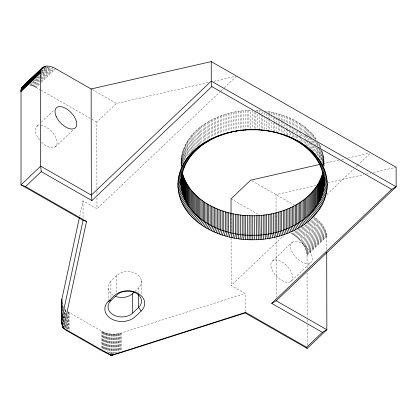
<?xml version="1.0" encoding="UTF-8"?>
<svg xmlns="http://www.w3.org/2000/svg" width="417" height="417" viewBox="0 0 417 417"><rect width="100%" height="100%" fill="white"/><g stroke="black" fill="none" stroke-linecap="round" stroke-linejoin="round"><path stroke-width="0.31" stroke-dasharray="2.08 1.56" d="M250.653 128.54L250.622 110.343C219.556 110.354 179.581 130.005 181.15 165.815M323.978 165.44L323.691 157.683L322.002 150.469M79.751 216.032L83.025 200.806L96.958 208.771L220.53 91.328M43.243 68.8L44.176 67.908M41.486 70.968L46.172 66.522M41.627 71.396L46.777 66.501M41.325 72.303L47.408 66.522M41.033 73.251L48.059 66.574M30.462 84.025L36.081 78.683M36.55 78.24L39.36 75.571M41.231 73.788L48.257 67.116M29.529 84.912L30.212 85.042L39.573 76.144M40.042 75.701L48.935 67.246M30.212 85.042L30.905 85.214L39.803 76.759M40.267 76.311L49.633 67.413M30.905 85.214L31.614 85.417L39.573 77.854M40.037 77.406L50.337 67.622M31.614 85.417L32.333 85.657L39.824 78.537M40.293 78.094L51.056 67.862M32.333 85.657L33.058 85.933L40.548 78.813M41.017 78.37L52.724 67.246M33.058 85.933L33.793 86.246L39.412 80.903M41.283 79.126L52.521 68.445M33.793 86.246L34.533 86.59L39.683 81.696M40.152 81.252L53.261 68.795M34.533 86.59L35.278 86.971L39.49 82.962M41.361 81.185L54.001 69.17M35.278 86.971L36.024 87.377L40.704 82.931M41.174 82.483L55.685 68.69M37.092 126.195L39.433 123.969M41.304 122.191L54.413 109.734M55.367 146.789L73.157 129.88M96.921 188.573L96.807 122.124L116.468 103.437L208.75 82.42M221 90.88L223.83 88.19M224.299 87.742L236.564 76.087M110.932 297.331L110.901 281.089L116.802 275.481A13.787 10.164 -0.1 0 1 136.145 273.672A13.787 10.164 -0.1 0 1 138.58 287.933L138.59 292.479M134.952 291.379L138.58 287.933M245.144 311.655L245.113 293.459L231.18 285.499L283.534 235.741M326.928 194.504L353.809 168.953M355.696 167.16L357.114 165.815M357.583 165.367L370.317 153.263M290.685 232.952L291.811 233.598L293.683 231.816M291.811 233.598L292.557 234.041L296.305 230.481M292.557 234.041L293.302 234.51L299.385 228.73M293.302 234.51L294.042 235.011L303.404 226.113M294.042 235.011L294.777 235.542L310.227 220.859M294.777 235.542L295.507 236.1L315.169 217.408C320.975 222.172 326.256 228.818 326.693 236.595L326.714 249.621M295.507 236.1L296.226 236.679L315.888 217.992M296.226 236.679L296.93 237.283L316.597 218.597M272.65 260.807L292.317 242.121M296.93 237.283L297.629 237.909L317.29 219.222M297.629 237.909L298.311 238.56L317.973 219.874M298.311 238.56L298.979 239.228L318.64 220.541M307.053 268.308L307.032 255.282C306.818 249.408 303.44 244.164 299.625 239.911L319.292 221.224M300.256 240.614L319.922 221.927M300.871 241.328L320.532 222.642M301.455 242.058L321.121 223.371M302.023 242.798L321.684 224.111M302.565 243.549L322.226 224.857M303.081 244.305L322.742 225.613M303.566 245.066L323.227 226.374M304.024 245.827L323.691 227.14M304.457 246.598L324.118 227.906M304.858 247.364L324.52 228.678M305.223 248.131L324.89 229.439M305.562 248.892L325.224 230.2M305.864 249.647L325.526 230.955M306.135 250.393L325.797 231.706M306.37 251.133L326.031 232.446M306.568 251.863L326.235 233.176M306.735 252.577L326.396 233.89M306.86 253.281L326.527 234.594M306.954 253.963L326.615 235.277M307.011 254.631L326.673 235.944M307.032 255.282L326.693 236.595M290.863 281.449A13.787 7.35 46.5 0 0 282.382 262.194A13.787 7.35 46.5 0 0 272.03 269.742A13.787 7.35 46.5 0 0 290.863 281.449L310.524 262.762A13.787 7.35 46.5 0 0 302.044 243.507A13.787 7.35 46.5 0 0 291.692 251.055A13.787 7.35 46.5 0 0 310.524 262.762M67.617 311.619L101.758 331.228C107.602 334.502 114.826 335.018 121.185 333.027L245.113 293.459M213.812 81.268L235.303 76.374M322.753 163.756L339.188 160.013M341.716 159.435L345.505 158.575M348.033 157.996L368.894 153.248M315.841 185.575L276.018 194.64L276.085 231.758M327.851 182.839L363.879 174.634M366.407 174.056L370.833 173.05M373.361 172.476L396.114 167.29M255.882 110.38L261.131 110.698L261.136 113.945M264.602 111.068C284.842 113.622 305.567 122.848 317.113 140.331M92.266 89.603L116.468 103.437M251.821 180.806L294.027 204.935M36.024 87.377L40.527 89.952M41.09 90.275L91.177 118.908M91.74 119.231L96.807 122.124M231.028 198.852L258.608 214.614M314.439 216.856L315.169 217.408M64.765 317.921L64.75 309.08L66.287 310.592M298.979 239.228L299.625 239.911M62.56 310.733L62.55 305.671L63.493 307.428M320.923 147.555L319.198 143.891L319.203 147.138M324.025 161.556L324.035 166.107M323.957 160.264L323.967 166.112M323.847 158.976L323.858 166.122M323.691 157.683L323.707 166.133M323.493 156.401L323.509 164.845M323.253 155.119L323.269 164.866M322.972 153.842L322.987 164.241M322.643 152.57L322.664 164.267M322.278 151.303L322.294 162.354M321.867 150.699L321.888 162.395M321.418 150.099L321.439 161.144M320.928 150.156L320.944 160.555M320.386 146.325L320.392 147.623M320.392 148.275L320.412 159.32M319.813 145.1L319.839 158.752M319.203 147.79L319.224 158.189M318.541 143.344L318.567 157.636M317.848 143.453L317.853 146.054M317.858 148.655L317.874 155.802M317.113 141.629L317.123 146.179M317.123 146.831L317.139 155.275M316.347 142.421L316.347 145.017M316.352 147.618L316.362 154.118M315.528 138.022L315.528 139.971M315.533 140.623L315.539 145.173M315.539 145.82L315.554 153.618M314.679 136.891L314.679 139.492M314.684 140.143L314.689 144.689M314.689 145.34L314.705 152.486M313.787 135.775L313.793 138.376M313.798 140.977L313.803 143.573M313.808 146.174L313.819 151.371M312.865 134.675L312.87 137.928M312.875 140.524L312.88 143.125M312.886 145.726L312.891 150.923M311.906 133.596L311.911 137.495M311.911 138.147L311.921 142.692M311.921 143.344L311.932 149.844M310.91 132.533L310.915 137.078M310.915 137.73L310.926 142.28M310.926 142.927L310.936 148.775M309.878 131.485L309.883 136.682M309.888 137.334L309.894 141.884M309.894 142.531L309.904 147.733M308.809 130.458L308.82 135.655M308.825 138.256L308.83 140.857M308.835 143.453L308.841 147.352M307.71 129.452L307.72 135.301M307.72 135.947L307.73 140.498M307.73 141.149L307.741 146.346M307.063 272.869L307.136 317.16M307.141 319.766L307.147 322.372M307.152 324.973L307.188 345.818M306.578 128.462L306.594 139.513M306.599 140.164L306.604 145.361M305.411 127.498L305.421 133.998M305.426 134.644L305.442 144.397M304.212 126.554L304.228 133.054M304.228 135.65L304.233 138.251M304.238 140.852L304.243 144.1M302.987 125.632L302.997 132.132M303.003 134.727L303.008 137.329M303.008 139.93L303.013 142.525M301.726 124.73L301.736 131.23M301.741 133.826L301.746 136.427M301.752 139.028L301.757 141.629M300.438 123.854L300.448 131.001M300.454 131.652L300.459 136.203M300.459 136.849L300.469 141.399M299.119 122.999L299.135 130.146M299.135 130.797L299.14 135.348M299.145 135.994L299.151 139.893M297.774 122.171L297.79 129.968M297.79 130.62L297.795 135.165M297.801 135.817L297.806 139.716M296.404 121.368L296.414 128.514M296.419 131.115L296.424 133.711M296.43 136.312L296.435 138.913M295.001 120.586L295.017 127.732M295.017 128.384L295.022 132.934M295.027 135.53L295.033 138.783M293.578 119.83L293.589 126.982M293.594 129.578L293.599 132.179M293.604 134.78L293.61 137.375M292.129 119.106L292.14 126.252M292.14 126.904L292.15 131.449M292.15 132.1L292.161 137.297M290.654 118.402L290.67 125.548M290.67 126.2L290.675 130.099M290.68 132.7L290.685 135.947M289.158 117.724L289.174 124.876M289.174 125.527L289.179 130.073M289.179 130.724L289.189 135.275M287.641 117.078L287.652 123.578M287.652 124.23L287.662 128.775M287.662 129.426L287.673 135.275M286.098 116.458L286.119 128.155M286.125 128.806L286.135 134.655M284.54 115.869L284.55 121.717M284.556 124.318L284.561 126.914M284.566 129.515L284.571 134.065M282.961 115.306L282.971 121.154M282.976 121.8L282.981 126.351M282.981 127.003L282.992 133.503M281.366 114.769L281.376 119.971M281.376 120.617L281.381 125.168M281.386 125.819L281.397 132.966M279.75 114.263L279.781 132.46M278.118 113.789L278.129 118.339M278.129 118.986L278.139 123.536M278.139 124.188L278.149 131.986M276.471 113.341L276.481 117.24M276.481 117.891L276.487 122.442M276.492 123.088L276.507 132.189M276.096 237.617L276.2 297.524M274.813 112.924L274.819 116.176M274.819 116.823L274.829 121.373M274.829 122.025L274.845 131.12M273.14 112.538L273.14 115.139M273.145 117.74L273.151 120.336M273.156 122.937L273.171 130.735M271.451 112.183L271.457 114.784M271.457 115.431L271.462 119.33M271.467 121.931L271.483 130.38M269.752 111.86L269.757 113.81M269.757 114.456L269.768 119.007M269.768 119.658L269.783 130.052M268.048 111.563L268.048 112.861M268.048 113.513L268.058 118.063M268.058 118.709L268.079 129.76M266.333 113.898L266.338 116.499M266.338 117.151L266.359 129.494M264.602 112.366L264.607 115.618M264.613 116.265L264.633 129.265M262.872 111.516L262.877 114.764M262.877 115.415L262.898 129.061M261.136 114.597L261.162 129.541M259.384 110.557L259.39 112.507M259.39 113.158L259.416 129.406M257.633 110.453L257.638 111.751M257.643 114.352L257.67 128.65M255.887 112.329L255.913 128.572M254.13 111.636L254.162 128.53M252.374 110.323L252.405 128.519M248.866 110.396L248.897 128.592M247.114 110.479L247.145 128.676M245.368 110.594L245.399 129.442M243.622 110.745L243.658 129.588M241.886 110.922L241.917 129.119M240.156 111.13L240.187 129.979M238.43 111.375L238.461 129.567M236.715 111.647L236.747 129.843M235.006 111.949L235.037 130.146M233.311 112.282L233.343 131.131M231.628 112.647L231.659 130.844M231.06 214.489L231.086 232.076M231.096 237.94L231.18 285.499M229.955 113.043L229.986 131.24M228.297 113.471L228.328 131.663M226.655 113.924L226.686 132.121M225.029 114.409L225.06 132.606M223.418 114.92L223.449 133.117M221.823 115.467L221.854 133.659M220.249 116.035L220.28 134.232M218.69 116.635L218.722 134.18M217.158 117.266L217.189 135.462M215.641 117.922L215.672 136.114M214.15 118.605L214.182 136.797M212.68 119.314L212.712 136.859M211.237 120.049L211.268 137.594M209.819 120.81L209.85 138.355M208.422 121.597L208.453 139.142M207.056 122.41L207.087 139.956M205.717 123.244L205.748 140.79M204.403 124.104L204.434 141.003M203.121 124.991L203.152 142.536M201.87 125.898L201.901 143.443M200.645 126.825L200.676 143.724M199.456 127.779L199.482 144.673M198.294 128.749L198.325 145.642M197.168 129.744L197.199 146.638M196.079 130.756L196.105 147.003M195.015 131.788L195.047 148.035M193.994 132.841L194.02 149.083M193.003 133.909L193.035 150.156M192.049 134.993L192.081 151.241M191.132 136.098L191.163 152.346M190.256 137.219L190.282 152.815M189.412 138.355L189.438 153.951M188.609 139.507L188.635 155.103M187.843 140.67L187.869 155.619M187.113 141.848L187.139 156.146M186.425 143.041L186.451 157.334M185.779 144.24L185.805 158.538M185.174 145.455L185.195 159.101M184.606 146.68L184.632 160.326M184.079 147.915L184.1 160.264M183.595 149.161L183.616 161.509M183.152 150.412L183.172 162.76M182.75 151.673L182.771 163.37M182.391 152.94L182.411 163.985M182.073 154.212L182.093 163.959M181.802 155.489L181.817 165.236M181.567 156.771L181.583 165.221M181.379 158.059L181.395 166.508M181.233 159.346L181.244 166.498M181.129 160.639L181.14 166.487M181.072 161.932L181.077 166.482M141.368 280.427L141.394 294.72M121.185 333.027L121.217 351.223M120.591 333.209L120.622 351.411M119.987 333.376L120.023 351.599M119.382 333.527L119.413 351.823M118.767 333.663L118.798 352.011M118.147 333.782L118.178 352.188M117.516 333.892L117.552 352.37M116.802 275.481L116.833 292.374M116.89 333.981L116.922 352.547M116.254 334.053L116.286 352.725M115.618 334.111L115.65 352.897M114.977 334.158L115.009 353.105M114.336 334.184L114.367 353.272M113.695 334.194L113.726 353.439M113.054 334.194L113.085 354.247M112.413 334.173L112.444 353.793M111.772 334.137L111.808 354.586M111.13 334.085L111.167 354.747M110.5 334.017L110.531 353.83M109.864 333.939L109.9 353.559M109.238 333.84L109.27 352.6M108.613 333.725L108.649 352.964M108.112 288.595L108.133 300.292M107.998 333.595L108.029 352.047M107.388 333.454L107.419 352.401M106.783 333.292L106.815 351.427M106.184 333.12L106.215 351.145M105.595 332.933L105.626 350.859M105.016 332.73L105.048 351.849M104.443 332.511L104.479 351.552M103.885 332.281L103.916 349.993M103.333 332.036L103.364 349.707M102.796 331.781L102.827 350.004M102.269 331.51L102.301 349.06M101.758 331.228L101.79 348.774M96.926 191.179L96.932 194.437M96.937 197.694L96.958 208.771M83.025 200.806L83.056 218.352M69.076 312.541L69.107 331.39M68.576 312.25L68.602 329.149M68.086 311.937L68.117 329.513M67.617 313.511L67.648 329.284M67.168 316.347L67.189 329.003M66.725 316.659L66.746 328.716M66.303 318.875L66.319 329.07M65.876 310.227L65.881 312.792M65.896 321.752L65.907 328.158M65.485 309.857L65.495 315.648M65.511 324.014L65.516 327.877M65.109 309.471L65.12 317.89M65.135 325.661L65.141 328.904M64.776 325.5L64.781 328.028M64.411 311.859L64.426 320.767M64.093 313.402L64.109 322.377M63.791 313.026L63.806 322.732M63.509 315.659L63.525 324.52M63.228 307.001L63.233 308.278M63.243 315.945L63.259 324.895M62.983 306.563L62.988 310.436M63.003 318.181L63.014 322.701M62.759 306.12L62.764 310.592M62.779 318.26L62.785 322.737M62.571 318.333L62.581 322.763M40.777 125.314A13.787 7.35 46.5 0 1 57.119 142.604A13.787 7.35 46.5 0 1 41.038 141.697M39.605 140.081A13.787 7.35 46.5 0 1 39.37 125.335M113.335 295.351A13.787 10.164 -0.1 0 1 110.901 281.089"/><path stroke-width="0.63" d="M326.719 252.228L326.855 329.738L307.193 348.424L306.631 347.272L245.618 312.396L245.144 312.953L120.622 352.709L111.172 355.388L102.306 351.01L67.189 330.9L63.019 327.866L62.091 324.661L61.669 321.158L61.784 299.594L79.339 217.935M61.669 321.158L61.909 318.619L83.061 220.301L21.012 184.835L21.012 89.879L21.731 87.82L22.633 86.59L42.664 67.554C46.548 64.588 51.89 66.569 55.685 68.69L91.141 88.962L211.237 61.612L396.114 167.29L396.15 186.79L276.205 300.782L271.707 303.368L322.362 332.323L326.855 329.738L276.205 300.782M177.887 184.898C178.81 148.087 220.14 129.202 252.405 129.619C284.686 129.041 326.115 147.696 327.298 184.502C326.37 221.312 285.04 240.197 252.775 239.78C220.494 240.359 179.065 221.703 177.887 184.898L181.087 182.724C182.229 147.717 221.338 129.161 252.41 129.817C283.492 129.004 322.701 147.342 324.087 182.344C322.946 217.351 283.836 235.913 252.765 235.251C221.677 236.064 182.474 217.726 181.087 182.724M250.945 239.77L250.977 215.745C222.897 215.526 190.037 201.547 182.135 172.237M41.247 171.627L91.896 200.582L91.328 195.099L40.678 166.143L21.012 184.835L25.515 186.576L41.247 171.627L40.678 166.143L40.512 73.001L41.163 69.603L42.664 67.554M249.111 239.723L249.22 215.698M247.281 239.645L247.469 215.625M245.451 239.535L245.722 215.521M243.632 239.389L244.013 234.875L243.976 215.38M241.813 239.212L242.272 234.708L242.235 215.214M240.004 239.004L240.536 234.505L240.505 215.01M238.201 238.759L238.811 234.276L238.779 214.776M236.403 238.482L237.096 234.01L237.059 214.515M234.62 238.175L235.386 233.713L235.355 214.218M232.842 237.836L233.687 233.39L233.656 213.895M231.081 237.466L232.003 233.035L231.967 213.54M63.53 327.053L63.53 328.32L86.528 221.458L25.515 186.576M229.334 237.059L230.33 232.65L230.293 213.155M227.599 236.627L228.667 232.233L228.631 212.738M250.977 215.745C279.984 216.407 314.533 202.594 322.925 172.289M225.878 236.158L227.02 231.784L226.989 212.289M224.174 235.662L225.388 231.31L225.357 211.815M222.485 235.136L223.773 230.804L223.741 211.31M220.817 234.573L222.178 230.267L222.141 210.773M219.17 233.989L220.598 229.704L220.567 210.21M217.538 233.369L219.04 229.115L219.003 209.621M215.928 232.722L217.502 228.495L217.465 209M214.343 232.045L215.98 227.849L215.949 208.349M212.779 231.341L214.484 227.171L214.453 207.676M211.242 230.606L213.014 226.467L212.978 206.973M209.725 229.845L211.56 225.743L211.528 206.248M208.239 229.058L210.137 224.987L210.105 205.492M206.775 228.245L208.74 224.21L208.703 204.711M205.341 227.401L207.364 223.403L207.332 203.908M203.934 226.535L206.019 222.574L205.988 203.079M202.558 225.644L204.7 221.719L204.669 202.224M201.213 224.727L203.413 220.843L203.381 201.348M199.894 223.788L202.156 219.941L202.12 200.447M198.612 222.824L200.926 219.019L200.89 199.524M197.361 221.834L199.727 218.075L199.696 198.581M196.146 220.828L198.565 217.111L198.528 197.611M194.958 219.795L197.429 216.121L197.397 196.626M193.811 218.743L196.329 215.115L196.298 195.62M192.696 217.669L195.265 214.088L195.229 194.593M191.617 216.574L194.233 213.04L194.197 193.545M190.579 215.464L193.238 211.977L193.201 192.482M189.573 214.333L192.273 210.898L192.242 191.403M188.609 213.186L191.351 209.798L191.314 190.303M187.681 212.018L190.465 208.682L190.428 189.188M111.172 355.388L245.618 312.396M186.795 210.84L189.615 207.551L189.579 188.057M185.946 209.642L188.802 206.405L188.765 186.91M185.138 208.427L188.025 205.242L187.994 185.747M184.371 207.202L187.296 204.069L187.259 184.575M183.642 205.962L186.597 202.881L186.566 183.386M182.959 204.705L185.94 201.682L185.909 182.187M182.312 203.439L185.325 200.473L185.294 180.973M181.713 202.167L184.752 199.248L184.715 179.753M22.299 86.965L43.06 67.246M21.997 87.377L43.488 66.97M21.731 87.82L42.544 68.065M21.496 88.289L41.163 69.603M41.158 69.639L42.091 68.748M21.298 88.79L40.965 70.103M21.137 89.321L40.798 70.635M44.551 67.116L45.489 66.225M21.012 89.879L40.673 71.187M20.923 90.458L40.585 71.771M20.866 91.062L40.532 72.376M20.85 91.688L40.512 73.001M91.896 200.582L211.841 86.585L211.273 81.106L211.237 61.612M108.41 301.303L114.305 295.695A16.993 12.531 -0.1 0 1 138.152 293.464A16.993 12.531 -0.1 0 1 141.155 311.04L135.254 316.649A16.993 12.531 -0.1 0 1 111.407 318.88A16.993 12.531 -0.1 0 1 108.41 301.303L110.938 300.584L116.838 294.975A13.787 10.164 -0.1 0 1 136.182 293.167A13.787 10.164 -0.1 0 1 138.616 307.428L141.155 311.04M115.358 296.31A13.787 10.164 -0.1 0 0 132.684 293.537L134.045 292.244M110.938 300.584A13.787 10.164 -0.1 0 0 113.372 314.845A13.787 10.164 -0.1 0 0 132.715 313.031L138.616 307.428L138.595 294.428M271.707 303.368L391.657 189.375L396.15 186.79L211.273 81.106L91.328 195.099L91.141 88.962M306.631 347.272L322.362 332.323M22.633 86.59L24.285 85.417M181.155 200.879L184.215 198.018L184.184 178.523M180.639 199.581L183.725 196.777L183.688 177.282M180.17 198.273L183.272 195.526L183.24 176.031M179.743 196.96L182.865 194.27L182.828 174.77M179.357 195.641L182.495 193.003L182.464 173.508M179.018 194.312L182.172 191.731L182.104 171.757M178.721 192.977L181.885 190.454L181.859 174.207M178.471 191.638L181.645 189.172L181.619 174.228M178.262 190.293L181.447 187.89L181.426 176.193M178.101 188.948L181.296 186.602L181.275 176.203M177.986 187.598L181.181 185.31L181.171 179.461M177.913 186.248L181.114 184.017L181.103 179.466M177.903 183.543L181.103 181.426M177.965 182.193L181.166 180.134M178.075 180.842L181.27 178.846M178.226 179.498L181.416 177.553M259.416 130.052L259.728 129.869M178.424 178.153L181.603 176.266M178.664 176.813L181.833 174.984M178.95 175.479L182.109 173.707M179.284 174.15L182.427 172.435M179.659 172.826L182.787 171.168M180.076 171.507L183.188 169.907M180.54 170.199L183.631 168.656M181.046 168.901L184.116 167.41L184.111 166.112M181.598 167.608L184.642 166.174M261.162 130.193L261.553 130.01M182.187 166.331L185.205 164.95M182.823 165.059L185.815 163.74M183.501 163.803L186.462 162.536M184.22 162.557L187.15 161.343M184.976 161.327L187.874 160.164M185.779 160.112L188.64 159.002M186.618 158.908L189.448 157.85M262.903 130.359L263.367 130.187M187.499 157.725L190.288 156.714M188.416 156.552L191.168 155.593M189.375 155.4L192.086 154.488M190.371 154.264L193.04 153.404M191.403 153.148L194.025 152.335M264.633 130.563L265.181 130.396M192.477 152.049L195.052 151.282M193.582 150.97L196.11 150.25M194.723 149.912L197.205 149.239M195.901 148.874L198.33 148.243M266.364 130.797L266.984 130.641M197.111 147.858L199.488 147.274M198.356 146.862L200.681 146.32M320.225 164.329L250.695 180.165L231.028 198.852L231.054 213.838M199.634 145.893L201.901 145.392M110.536 355.107L113.09 354.893M200.942 144.944L203.157 144.485M268.079 131.058L268.777 130.917M109.9 354.825L111.25 355.3L112.449 355.06M202.281 144.021L204.439 143.599M203.652 143.125L205.753 142.739M205.055 142.249L207.093 141.905M269.789 131.355L270.565 131.225M206.483 141.399L208.458 141.092M207.937 140.576L209.85 140.305M271.488 131.678L272.337 131.564M209.423 139.784L211.273 139.544M109.275 354.539L111.808 355.227M210.934 139.012L212.717 138.809M273.171 132.033L274.099 131.934M212.467 138.272L214.187 138.1M63.264 328.09L111.25 355.3M214.025 137.558L215.678 137.417M274.845 132.418L275.851 132.34M215.605 136.875L217.189 136.76M276.507 132.835L277.581 132.773M217.21 136.218L218.727 136.13M218.836 135.593L220.28 135.53M278.155 133.284L279.301 133.242M220.484 134.993L221.854 134.962M279.786 133.758L281.006 133.737M222.146 134.425L223.449 134.42M281.397 134.264L282.695 134.269M223.83 133.888L225.06 133.904M282.997 134.8L284.363 134.827M225.529 133.383L226.686 133.419M284.576 135.363L286.015 135.416M286.135 135.952L287.641 136.031M227.249 132.908L228.334 132.966M287.673 136.573L289.252 136.682M228.98 132.465L229.991 132.538M289.195 137.224L290.837 137.355M290.691 137.897L292.4 138.063M230.726 132.048L231.659 132.142M292.161 138.6L293.943 138.793M293.61 139.325L295.455 139.554M232.488 131.668L233.348 131.777M295.038 140.081L296.946 140.341M296.435 140.863L298.405 141.16M234.26 131.319L235.042 131.444M297.811 141.665L299.839 141.999M299.156 142.494L301.246 142.864M300.469 143.349L302.622 143.756M236.043 131.001L236.747 131.141M301.762 144.225L303.967 144.673M303.018 145.126L305.286 145.616M304.248 146.049L306.568 146.581M237.836 130.719L238.461 130.87M305.447 146.993L307.819 147.566M306.61 147.962L309.039 148.577M307.746 148.947L310.222 149.609M308.846 149.953L311.369 150.657M309.909 150.98L312.484 151.731M239.634 130.464L240.187 130.625M310.941 152.028L313.563 152.825M311.937 153.091L314.606 153.936M312.901 154.175L315.606 155.067M83.061 220.301L86.528 221.458M63.817 328.554L63.019 327.866L63.019 326.574M313.824 155.27L316.571 156.213M314.71 156.385L317.499 157.381M241.443 130.245L241.917 130.417M315.56 157.517L318.39 158.564M316.373 158.663L319.234 159.763M317.144 159.826L320.048 160.972M317.879 160.998L320.814 162.203M318.578 162.187L321.538 163.443M319.234 163.386L322.226 164.694M243.262 130.057L243.658 130.24M319.849 164.6L322.867 165.961M320.423 165.82L323.467 167.238M320.954 167.05L324.025 168.525M321.45 168.291L324.541 169.823M321.903 169.542L325.015 171.126M322.31 170.803L325.442 172.44M322.68 172.065L325.823 173.764M323.003 173.336L326.167 175.088M323.29 174.614L326.459 176.422M211.841 86.585L391.657 189.375M245.144 312.953L307.193 348.424M245.081 129.906L245.399 130.094M323.529 175.896L326.714 177.762M323.728 177.178L326.918 179.107M323.879 178.471L327.079 180.452M323.993 179.758L327.199 181.802M324.061 181.051L327.272 183.152M324.087 182.344L327.298 184.502M327.277 185.857L324.072 183.642L324.061 177.142M327.215 187.207L324.009 184.934L323.999 177.136M327.11 188.557L323.905 186.227L323.889 177.126M326.954 189.902L323.759 187.514L323.738 175.166M326.756 191.247L323.571 188.802L323.545 175.156M326.516 192.586L323.342 190.084L323.311 172.539M326.23 193.926L323.066 191.361L323.034 173.164M325.896 195.255L322.748 192.633L322.716 173.138M325.521 196.579L322.388 193.9L322.357 174.405M325.104 197.893L321.987 195.161L321.955 175.666M324.64 199.201L321.543 196.412L321.512 176.917M324.134 200.499L321.059 197.658L321.027 178.163M323.587 201.792L320.532 198.893L320.501 179.399M322.993 203.069L319.969 200.118L319.933 180.624M322.357 204.34L319.359 201.333L319.328 181.838M321.679 205.597L318.713 202.532L318.677 183.037M320.965 206.842L318.025 203.725L317.989 184.231M62.795 327.209L63.593 328.054L62.404 325.917M320.204 208.073L317.301 204.903L317.264 185.409M319.406 209.287L316.534 206.066L316.498 186.571M318.562 210.491L315.726 207.218L315.695 187.723M317.681 211.68L314.887 208.354L314.851 188.859M316.764 212.847L314.006 209.475L313.97 189.98M315.805 213.999L313.089 210.58L313.058 191.085M314.809 215.136L312.135 211.664L312.104 192.169M313.777 216.256L311.145 212.733L311.113 193.238M312.708 217.351L310.123 213.785L310.086 194.291M311.598 218.43L309.065 214.818L309.028 195.323M310.457 219.488L307.97 215.829L307.934 196.334M63.593 328.054L62.586 326.558L62.586 325.291M309.278 220.53L306.844 216.824L306.808 197.33M308.069 221.542L305.687 217.794L305.651 198.299M306.823 222.537L304.493 218.748L304.457 199.253M305.546 223.507L303.268 219.676L303.237 200.181M304.238 224.455L302.017 220.583L301.986 201.088M302.898 225.378L300.735 221.469L300.699 201.974M301.527 226.28L299.422 222.329L299.39 202.834M300.125 227.15L298.082 223.163L298.051 203.668M298.697 228L296.716 223.976L296.68 204.481M297.243 228.824L295.325 224.763L295.288 205.268M295.757 229.621L293.902 225.524L293.87 206.029M294.251 230.387L292.458 226.259L292.426 206.764M292.713 231.127L290.988 226.968L290.957 207.473M291.155 231.842L289.497 227.651L289.466 208.156M289.575 232.53L287.985 228.308L287.949 208.813M287.97 233.181L286.448 228.938L286.416 209.443M286.343 233.812L284.894 229.538L284.858 210.043M284.702 234.406L283.32 230.106L283.284 210.611M283.034 234.974L281.725 230.653L281.689 211.153M281.35 235.511L280.115 231.164L280.078 211.669M279.651 236.017L278.483 231.649L278.452 212.154M277.936 236.496L276.841 232.102L276.81 212.607M276.2 236.939L275.184 232.53L275.152 213.035M61.935 303.837L61.638 301.481M274.454 237.351L273.51 232.926L273.479 213.431M272.697 237.732L271.827 233.291L271.795 213.796M270.925 238.081L270.133 233.624L270.096 214.13M269.142 238.399L268.428 233.927L268.392 214.432M267.349 238.68L266.708 234.198L266.677 214.703M265.546 238.936L264.988 234.443L264.951 214.948M263.737 239.155L263.252 234.651L263.221 215.156M261.918 239.342L261.516 234.828L261.48 215.334M260.099 239.494L259.739 215.48M258.274 239.613L257.993 215.599M256.445 239.702L256.241 215.683M254.61 239.759L254.485 215.735M252.775 239.78L252.733 215.756M132.684 293.537L132.715 313.031M62.232 323.357L62.237 325.286M62.091 323.389L62.091 324.661M61.872 299.125L61.867 323.446M61.784 299.594L61.784 322.852M61.716 300.063L61.726 322.273M56.191 116.479A13.787 7.35 46.5 0 0 75.029 128.102A13.787 7.35 46.5 0 0 66.454 108.837A13.787 7.35 46.5 0 0 56.191 116.479"/></g></svg>
